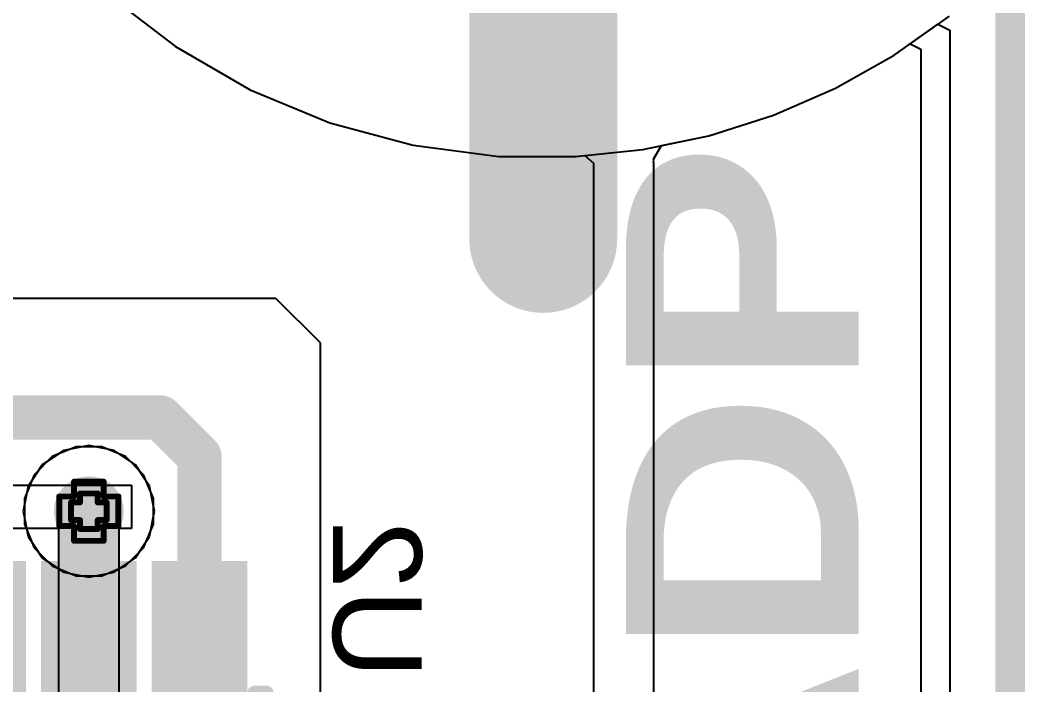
# Model space of a CAD drawing. Header units: inches. Extents: x 0 to 198, y 0 to 199.
# Drawn here: x 5.9645 to 6.3042, y 4.1663 to 4.3911 of the extents above; entities that cross this region are included whole.
import ezdxf

# ---------------------------------------------------------------- set-up
doc = ezdxf.new("R2010")
doc.units = ezdxf.units.IN
doc.header["$MEASUREMENT"] = 0
for name, color, linetype in [('Board Outline', 216, 'Continuous'), ('Bottom Layer', 5, 'Continuous'), ('Bottom Overlay', 54, 'Continuous'), ('Bottom Paste', 16, 'Continuous'), ('Bottom Solder', 6, 'Continuous'), ('Drill Drawing', 1, 'Continuous'), ('Layer 1', 16, 'Continuous'), ('Layer 2', 76, 'Continuous'), ('Multi-Layer', 9, 'Continuous'), ('Top Layer', 1, 'Continuous'), ('Top Overlay', 2, 'Continuous'), ('Via Holes', 16, 'Continuous')]:
    doc.layers.add(name, color=color, linetype=linetype)
doc.styles.add('Arial', font='', dxfattribs={"height": 0.2})
doc.styles.add('Arial Black_Bold', font='', dxfattribs={"height": 0.2})
doc.styles.get('Arial').set_extended_font_data('Arial')
doc.styles.get('Arial Black_Bold').set_extended_font_data('Arial Black', bold=True)

# ---------------------------------------------------------------- blocks, each defined once
blk = doc.blocks.new('SOT_23_6_B_53')
at = {"layer": 'Bottom Layer'}
for points in [[(-0.07559, 0.04961), (-0.02756, 0.04961), (-0.02756, 0.0252), (-0.07559, 0.0252)], [(0.02756, 0.04961), (0.07559, 0.04961), (0.07559, 0.0252), (0.02756, 0.0252)], [(-0.07559, 0.01221), (-0.02756, 0.01221), (-0.02756, -0.0122), (-0.07559, -0.0122)], [(0.02756, 0.01221), (0.07559, 0.01221), (0.07559, -0.0122), (0.02756, -0.0122)], [(-0.07559, -0.0252), (-0.02756, -0.0252), (-0.02756, -0.04961), (-0.07559, -0.04961)], [(0.02756, -0.0252), (0.07559, -0.0252), (0.07559, -0.04961), (0.02756, -0.04961)]]:
    blk.add_hatch(color=5, dxfattribs=at).paths.add_polyline_path(points)
at = {"layer": 'Bottom Paste'}
for points in [[(-0.07559, 0.04961), (-0.02756, 0.04961), (-0.02756, 0.0252), (-0.07559, 0.0252)], [(0.02756, 0.04961), (0.07559, 0.04961), (0.07559, 0.0252), (0.02756, 0.0252)], [(-0.07559, 0.01221), (-0.02756, 0.01221), (-0.02756, -0.0122), (-0.07559, -0.0122)], [(0.02756, 0.01221), (0.07559, 0.01221), (0.07559, -0.0122), (0.02756, -0.0122)], [(-0.07559, -0.0252), (-0.02756, -0.0252), (-0.02756, -0.04961), (-0.07559, -0.04961)], [(0.02756, -0.0252), (0.07559, -0.0252), (0.07559, -0.04961), (0.02756, -0.04961)]]:
    blk.add_hatch(color=16, dxfattribs=at).paths.add_polyline_path(points)
at = {"layer": 'Bottom Solder'}
for points in [[(-0.07959, 0.05361), (-0.02356, 0.05361), (-0.02356, 0.0212), (-0.07959, 0.0212)], [(0.02356, 0.05361), (0.07959, 0.05361), (0.07959, 0.0212), (0.02356, 0.0212)], [(-0.07959, 0.01621), (-0.02356, 0.01621), (-0.02356, -0.0162), (-0.07959, -0.0162)], [(0.02356, 0.01621), (0.07959, 0.01621), (0.07959, -0.0162), (0.02356, -0.0162)], [(-0.07959, -0.0212), (-0.02356, -0.0212), (-0.02356, -0.05361), (-0.07959, -0.05361)], [(0.02356, -0.0212), (0.07959, -0.0212), (0.07959, -0.05361), (0.02356, -0.05361)]]:
    blk.add_hatch(color=6, dxfattribs=at).paths.add_polyline_path(points)
at = {"layer": 'Bottom Overlay'}
for points in [[(0.034, 0.06, 0.005, 0.005, 0), (-0.035, 0.06, 0.005, 0.005, 0)], [(-0.035, 0.05606, 0.005, 0.005, 0), (-0.035, 0.06, 0.005, 0.005, 0)], [(0.034, 0.05606, 0.005, 0.005, 0), (0.034, 0.06, 0.005, 0.005, 0)], [(-0.081, -0.038, 0.005, 0.005, 0), (-0.086, -0.033, 0.005, 0.005, 0)], [(-0.086, -0.043, 0.005, 0.005, 0), (-0.086, -0.033, 0.005, 0.005, 0)], [(-0.086, -0.043, 0.005, 0.005, 0), (-0.081, -0.038, 0.005, 0.005, 0)], [(-0.035, -0.06, 0.005, 0.005, 0), (-0.035, -0.05606, 0.005, 0.005, 0)], [(0.034, -0.06, 0.005, 0.005, 0), (0.034, -0.05606, 0.005, 0.005, 0)], [(0.034, -0.06, 0.005, 0.005, 0), (-0.035, -0.06, 0.005, 0.005, 0)]]:
    blk.add_lwpolyline(points, format="xyseb", dxfattribs=at)
for points in [[(-0.03625, 0.06, 0.0025, 0.0025, 1), (-0.03375, 0.06, 0.0025, 0.0025, 1)], [(-0.03625, 0.06, 0.0025, 0.0025, 1), (-0.03375, 0.06, 0.0025, 0.0025, 1)], [(0.03275, 0.06, 0.0025, 0.0025, 1), (0.03525, 0.06, 0.0025, 0.0025, 1)], [(0.03275, 0.06, 0.0025, 0.0025, 1), (0.03525, 0.06, 0.0025, 0.0025, 1)], [(-0.03625, 0.05606, 0.0025, 0.0025, 1), (-0.03375, 0.05606, 0.0025, 0.0025, 1)], [(0.03275, 0.05606, 0.0025, 0.0025, 1), (0.03525, 0.05606, 0.0025, 0.0025, 1)], [(-0.08725, -0.033, 0.0025, 0.0025, 1), (-0.08475, -0.033, 0.0025, 0.0025, 1)], [(-0.08725, -0.033, 0.0025, 0.0025, 1), (-0.08475, -0.033, 0.0025, 0.0025, 1)], [(-0.08225, -0.038, 0.0025, 0.0025, 1), (-0.07975, -0.038, 0.0025, 0.0025, 1)], [(-0.08225, -0.038, 0.0025, 0.0025, 1), (-0.07975, -0.038, 0.0025, 0.0025, 1)], [(-0.08725, -0.043, 0.0025, 0.0025, 1), (-0.08475, -0.043, 0.0025, 0.0025, 1)], [(-0.08725, -0.043, 0.0025, 0.0025, 1), (-0.08475, -0.043, 0.0025, 0.0025, 1)], [(-0.03625, -0.05606, 0.0025, 0.0025, 1), (-0.03375, -0.05606, 0.0025, 0.0025, 1)], [(0.03275, -0.05606, 0.0025, 0.0025, 1), (0.03525, -0.05606, 0.0025, 0.0025, 1)], [(-0.03625, -0.06, 0.0025, 0.0025, 1), (-0.03375, -0.06, 0.0025, 0.0025, 1)], [(-0.03625, -0.06, 0.0025, 0.0025, 1), (-0.03375, -0.06, 0.0025, 0.0025, 1)], [(0.03275, -0.06, 0.0025, 0.0025, 1), (0.03525, -0.06, 0.0025, 0.0025, 1)], [(0.03275, -0.06, 0.0025, 0.0025, 1), (0.03525, -0.06, 0.0025, 0.0025, 1)]]:
    blk.add_lwpolyline(points, format="xyseb", close=True, dxfattribs=at)

msp = doc.modelspace()

# ---------------------------------------------------------------- hatches: boundary and pattern name
at = {"layer": 'Bottom Layer'}
h = msp.add_hatch(color=5, dxfattribs=at)
edge = h.paths.add_edge_path()
edge.add_arc((5.98773, 4.225), 0.01181, 0, 360)
at = {"layer": 'Layer 1'}
h = msp.add_hatch(color=16, dxfattribs=at)
edge = h.paths.add_edge_path()
edge.add_arc((5.98773, 4.225), 0.01181, 0, 360)
at = {"layer": 'Layer 2'}
h = msp.add_hatch(color=76, dxfattribs=at)
edge = h.paths.add_edge_path()
edge.add_arc((5.98773, 4.225), 0.01181, 0, 360)
at = {"layer": 'Top Layer'}
h = msp.add_hatch(color=1, dxfattribs=at)
edge = h.paths.add_edge_path()
edge.add_arc((5.98773, 4.225), 0.01181, 0, 360)
at = {"layer": 'Via Holes'}
h = msp.add_hatch(color=7, dxfattribs=at)
edge = h.paths.add_edge_path()
edge.add_arc((5.98773, 4.225), 0.00591, 0, 360)

# ---------------------------------------------------------------- linework, layer by layer
at = {"layer": 'Board Outline'}
msp.add_lwpolyline([(6.29921, 0, 0.01, 0.01, 0), (6.29921, 4.72441, 0.01, 0.01, 0)], format="xyseb", dxfattribs=at)
at = {"layer": 'Bottom Layer'}
for p, q in [((5.99383, 4.39988), (6.01697, 4.38212)), ((6.26005, 4.37927), (6.26543, 4.38308)), ((6.26543, 4.38308), (6.26898, 4.38124)), ((6.01697, 4.38212), (6.04224, 4.36754)), ((6.24014, 4.36806), (6.26005, 4.37927)), ((6.26898, 4.38124), (6.26898, 3.97294)), ((6.04224, 4.36754), (6.06919, 4.35637)), ((6.21918, 4.35894), (6.24014, 4.36806)), ((6.1974, 4.35201), (6.21918, 4.35894)), ((6.06919, 4.35637), (6.09736, 4.34882)), ((6.17503, 4.34736), (6.1974, 4.35201)), ((6.09736, 4.34882), (6.12629, 4.34502)), ((6.1523, 4.34502), (6.17503, 4.34736)), ((6.12629, 4.34502), (6.14087, 4.34502)), ((6.14087, 4.34502), (6.1523, 4.34502)), ((6.051, 4.297), (5.773, 4.297)), ((6.06607, 4.28193), (6.051, 4.297)), ((6.06607, 3.97294), (6.06607, 4.28193)), ((5.83067, 4.2338), (6.00219, 4.2338)), ((6.00219, 4.2338), (6.00219, 4.21912)), ((5.97753, 4.21912), (5.92312, 4.21912)), ((5.97753, 4.14682), (5.97753, 4.21912)), ((6.00219, 4.21912), (5.99792, 4.21912)), ((5.99792, 4.21912), (5.99792, 4.14109))]:
    msp.add_line(p, q, dxfattribs=at)
for points in [[(5.8205, 4.25674, 0.015, 0.015, 0), (6.01191, 4.25674, 0.015, 0.015, 0)], [(6.01191, 4.25674, 0.015, 0.015, 0), (6.02513, 4.24352, 0.015, 0.015, 0)], [(6.02513, 4.1801, 0.015, 0.015, 0), (6.02513, 4.24352, 0.015, 0.015, 0)], [(5.98773, 4.1801, 0.02, 0.02, 0), (5.98773, 4.225, 0.02, 0.02, 0)]]:
    msp.add_lwpolyline(points, format="xyseb", dxfattribs=at)
for points in [[(6.00816, 4.25674, 0.0075, 0.0075, 1), (6.01566, 4.25674, 0.0075, 0.0075, 1)], [(6.00816, 4.25674, 0.0075, 0.0075, 1), (6.01566, 4.25674, 0.0075, 0.0075, 1)], [(6.02138, 4.24352, 0.0075, 0.0075, 1), (6.02888, 4.24352, 0.0075, 0.0075, 1)], [(6.02138, 4.24352, 0.0075, 0.0075, 1), (6.02888, 4.24352, 0.0075, 0.0075, 1)], [(5.98273, 4.225, 0.01, 0.01, 1), (5.99273, 4.225, 0.01, 0.01, 1)], [(5.98273, 4.1801, 0.01, 0.01, 1), (5.99273, 4.1801, 0.01, 0.01, 1)], [(6.02138, 4.1801, 0.0075, 0.0075, 1), (6.02888, 4.1801, 0.0075, 0.0075, 1)]]:
    msp.add_lwpolyline(points, format="xyseb", close=True, dxfattribs=at)
at = {"layer": 'Drill Drawing'}
for points in [[(5.98273, 4.23, 0.002, 0.002, 0), (5.98273, 4.235, 0.002, 0.002, 0)], [(5.98273, 4.235, 0.002, 0.002, 0), (5.99273, 4.235, 0.002, 0.002, 0)], [(5.99273, 4.23, 0.002, 0.002, 0), (5.99273, 4.235, 0.002, 0.002, 0)], [(5.97773, 4.22, 0.002, 0.002, 0), (5.97773, 4.23, 0.002, 0.002, 0)], [(5.97773, 4.23, 0.002, 0.002, 0), (5.98273, 4.23, 0.002, 0.002, 0)], [(5.98473, 4.228, 0.002, 0.002, 0), (5.98473, 4.231, 0.002, 0.002, 0)], [(5.98473, 4.231, 0.002, 0.002, 0), (5.99073, 4.231, 0.002, 0.002, 0)], [(5.99073, 4.228, 0.002, 0.002, 0), (5.99073, 4.231, 0.002, 0.002, 0)], [(5.99273, 4.23, 0.002, 0.002, 0), (5.99773, 4.23, 0.002, 0.002, 0)], [(5.99773, 4.22, 0.002, 0.002, 0), (5.99773, 4.23, 0.002, 0.002, 0)], [(5.98173, 4.222, 0.002, 0.002, 0), (5.98173, 4.228, 0.002, 0.002, 0)], [(5.98173, 4.228, 0.002, 0.002, 0), (5.98473, 4.228, 0.002, 0.002, 0)], [(5.99073, 4.228, 0.002, 0.002, 0), (5.99373, 4.228, 0.002, 0.002, 0)], [(5.99373, 4.222, 0.002, 0.002, 0), (5.99373, 4.228, 0.002, 0.002, 0)], [(5.98173, 4.222, 0.002, 0.002, 0), (5.98473, 4.222, 0.002, 0.002, 0)], [(5.98473, 4.219, 0.002, 0.002, 0), (5.98473, 4.222, 0.002, 0.002, 0)], [(5.99073, 4.222, 0.002, 0.002, 0), (5.99373, 4.222, 0.002, 0.002, 0)], [(5.99073, 4.219, 0.002, 0.002, 0), (5.99073, 4.222, 0.002, 0.002, 0)], [(5.97773, 4.22, 0.002, 0.002, 0), (5.98273, 4.22, 0.002, 0.002, 0)], [(5.98273, 4.215, 0.002, 0.002, 0), (5.98273, 4.22, 0.002, 0.002, 0)], [(5.98473, 4.219, 0.002, 0.002, 0), (5.99073, 4.219, 0.002, 0.002, 0)], [(5.99273, 4.22, 0.002, 0.002, 0), (5.99773, 4.22, 0.002, 0.002, 0)], [(5.99273, 4.215, 0.002, 0.002, 0), (5.99273, 4.22, 0.002, 0.002, 0)], [(5.98273, 4.215, 0.002, 0.002, 0), (5.99273, 4.215, 0.002, 0.002, 0)]]:
    msp.add_lwpolyline(points, format="xyseb", dxfattribs=at)
for points in [[(5.98223, 4.235, 0.001, 0.001, 1), (5.98323, 4.235, 0.001, 0.001, 1)], [(5.98223, 4.235, 0.001, 0.001, 1), (5.98323, 4.235, 0.001, 0.001, 1)], [(5.99223, 4.235, 0.001, 0.001, 1), (5.99323, 4.235, 0.001, 0.001, 1)], [(5.99223, 4.235, 0.001, 0.001, 1), (5.99323, 4.235, 0.001, 0.001, 1)], [(5.97723, 4.23, 0.001, 0.001, 1), (5.97823, 4.23, 0.001, 0.001, 1)], [(5.97723, 4.23, 0.001, 0.001, 1), (5.97823, 4.23, 0.001, 0.001, 1)], [(5.98223, 4.23, 0.001, 0.001, 1), (5.98323, 4.23, 0.001, 0.001, 1)], [(5.98223, 4.23, 0.001, 0.001, 1), (5.98323, 4.23, 0.001, 0.001, 1)], [(5.98423, 4.231, 0.001, 0.001, 1), (5.98523, 4.231, 0.001, 0.001, 1)], [(5.98423, 4.231, 0.001, 0.001, 1), (5.98523, 4.231, 0.001, 0.001, 1)], [(5.99023, 4.231, 0.001, 0.001, 1), (5.99123, 4.231, 0.001, 0.001, 1)], [(5.99023, 4.231, 0.001, 0.001, 1), (5.99123, 4.231, 0.001, 0.001, 1)], [(5.99223, 4.23, 0.001, 0.001, 1), (5.99323, 4.23, 0.001, 0.001, 1)], [(5.99223, 4.23, 0.001, 0.001, 1), (5.99323, 4.23, 0.001, 0.001, 1)], [(5.99723, 4.23, 0.001, 0.001, 1), (5.99823, 4.23, 0.001, 0.001, 1)], [(5.99723, 4.23, 0.001, 0.001, 1), (5.99823, 4.23, 0.001, 0.001, 1)], [(5.98123, 4.228, 0.001, 0.001, 1), (5.98223, 4.228, 0.001, 0.001, 1)], [(5.98123, 4.228, 0.001, 0.001, 1), (5.98223, 4.228, 0.001, 0.001, 1)], [(5.98423, 4.228, 0.001, 0.001, 1), (5.98523, 4.228, 0.001, 0.001, 1)], [(5.98423, 4.228, 0.001, 0.001, 1), (5.98523, 4.228, 0.001, 0.001, 1)], [(5.99023, 4.228, 0.001, 0.001, 1), (5.99123, 4.228, 0.001, 0.001, 1)], [(5.99023, 4.228, 0.001, 0.001, 1), (5.99123, 4.228, 0.001, 0.001, 1)], [(5.99323, 4.228, 0.001, 0.001, 1), (5.99423, 4.228, 0.001, 0.001, 1)], [(5.99323, 4.228, 0.001, 0.001, 1), (5.99423, 4.228, 0.001, 0.001, 1)], [(5.98123, 4.222, 0.001, 0.001, 1), (5.98223, 4.222, 0.001, 0.001, 1)], [(5.98123, 4.222, 0.001, 0.001, 1), (5.98223, 4.222, 0.001, 0.001, 1)], [(5.98423, 4.222, 0.001, 0.001, 1), (5.98523, 4.222, 0.001, 0.001, 1)], [(5.98423, 4.222, 0.001, 0.001, 1), (5.98523, 4.222, 0.001, 0.001, 1)], [(5.99023, 4.222, 0.001, 0.001, 1), (5.99123, 4.222, 0.001, 0.001, 1)], [(5.99023, 4.222, 0.001, 0.001, 1), (5.99123, 4.222, 0.001, 0.001, 1)], [(5.99323, 4.222, 0.001, 0.001, 1), (5.99423, 4.222, 0.001, 0.001, 1)], [(5.99323, 4.222, 0.001, 0.001, 1), (5.99423, 4.222, 0.001, 0.001, 1)], [(5.97723, 4.22, 0.001, 0.001, 1), (5.97823, 4.22, 0.001, 0.001, 1)], [(5.97723, 4.22, 0.001, 0.001, 1), (5.97823, 4.22, 0.001, 0.001, 1)], [(5.98223, 4.22, 0.001, 0.001, 1), (5.98323, 4.22, 0.001, 0.001, 1)], [(5.98223, 4.22, 0.001, 0.001, 1), (5.98323, 4.22, 0.001, 0.001, 1)], [(5.98423, 4.219, 0.001, 0.001, 1), (5.98523, 4.219, 0.001, 0.001, 1)], [(5.98423, 4.219, 0.001, 0.001, 1), (5.98523, 4.219, 0.001, 0.001, 1)], [(5.99023, 4.219, 0.001, 0.001, 1), (5.99123, 4.219, 0.001, 0.001, 1)], [(5.99023, 4.219, 0.001, 0.001, 1), (5.99123, 4.219, 0.001, 0.001, 1)], [(5.99223, 4.22, 0.001, 0.001, 1), (5.99323, 4.22, 0.001, 0.001, 1)], [(5.99223, 4.22, 0.001, 0.001, 1), (5.99323, 4.22, 0.001, 0.001, 1)], [(5.99723, 4.22, 0.001, 0.001, 1), (5.99823, 4.22, 0.001, 0.001, 1)], [(5.99723, 4.22, 0.001, 0.001, 1), (5.99823, 4.22, 0.001, 0.001, 1)], [(5.98223, 4.215, 0.001, 0.001, 1), (5.98323, 4.215, 0.001, 0.001, 1)], [(5.98223, 4.215, 0.001, 0.001, 1), (5.98323, 4.215, 0.001, 0.001, 1)], [(5.99223, 4.215, 0.001, 0.001, 1), (5.99323, 4.215, 0.001, 0.001, 1)], [(5.99223, 4.215, 0.001, 0.001, 1), (5.99323, 4.215, 0.001, 0.001, 1)]]:
    msp.add_lwpolyline(points, format="xyseb", close=True, dxfattribs=at)
at = {"layer": 'Layer 1'}
for p, q in [((5.99383, 4.39988), (6.01697, 4.38212)), ((6.26005, 4.37927), (6.27482, 4.38972)), ((6.27482, 4.38972), (6.27882, 4.38765)), ((6.27882, 4.38765), (6.27882, 1.60125)), ((6.01697, 4.38212), (6.04224, 4.36754)), ((6.24014, 4.36806), (6.26005, 4.37927)), ((6.04224, 4.36754), (6.06919, 4.35637)), ((6.21918, 4.35894), (6.24014, 4.36806)), ((6.1974, 4.35201), (6.21918, 4.35894)), ((6.06919, 4.35637), (6.09736, 4.34882)), ((6.17503, 4.34736), (6.1974, 4.35201)), ((6.09736, 4.34882), (6.12629, 4.34502)), ((6.1523, 4.34502), (6.17503, 4.34736)), ((6.12629, 4.34502), (6.14087, 4.34502)), ((6.14087, 4.34502), (6.1523, 4.34502))]:
    msp.add_line(p, q, dxfattribs=at)
msp.add_lwpolyline([(6.14136, 4.31708, 0.05, 0.05, 0), (6.14136, 4.47656, 0.05, 0.05, 0)], format="xyseb", dxfattribs=at)
msp.add_lwpolyline([(6.12886, 4.31708, 0.025, 0.025, 1), (6.15386, 4.31708, 0.025, 0.025, 1)], format="xyseb", close=True, dxfattribs=at)
at = {"layer": 'Layer 2'}
for p, q in [((5.99383, 4.39988), (6.01697, 4.38212)), ((6.26005, 4.37927), (6.27482, 4.38972)), ((6.27482, 4.38972), (6.27882, 4.38765)), ((6.27882, 4.38765), (6.27882, 0.3376)), ((6.01697, 4.38212), (6.04224, 4.36754)), ((6.24014, 4.36806), (6.26005, 4.37927)), ((6.04224, 4.36754), (6.06919, 4.35637)), ((6.21918, 4.35894), (6.24014, 4.36806)), ((6.1974, 4.35201), (6.21918, 4.35894)), ((6.06919, 4.35637), (6.09736, 4.34882)), ((6.17503, 4.34736), (6.1974, 4.35201)), ((6.09736, 4.34882), (6.12629, 4.34502)), ((6.1523, 4.34502), (6.17503, 4.34736)), ((6.12629, 4.34502), (6.14087, 4.34502)), ((6.14087, 4.34502), (6.1523, 4.34502)), ((5.98773, 4.24724), (5.97922, 4.24555)), ((5.99624, 4.24555), (5.98773, 4.24724)), ((5.97922, 4.24555), (5.972, 4.24072)), ((6.00345, 4.24072), (5.99624, 4.24555)), ((5.972, 4.24072), (5.96718, 4.23351)), ((6.00827, 4.23351), (6.00345, 4.24072)), ((5.96718, 4.23351), (5.96549, 4.225)), ((6.00997, 4.225), (6.00827, 4.23351)), ((5.96549, 4.225), (5.96718, 4.21649)), ((6.00827, 4.21649), (6.00997, 4.225)), ((5.96718, 4.21649), (5.972, 4.20928)), ((6.00345, 4.20928), (6.00827, 4.21649)), ((5.972, 4.20928), (5.97922, 4.20445)), ((5.99624, 4.20445), (6.00345, 4.20928)), ((5.97922, 4.20445), (5.98773, 4.20276)), ((5.98773, 4.20276), (5.99624, 4.20445))]:
    msp.add_line(p, q, dxfattribs=at)
at = {"layer": 'Multi-Layer'}
for p, q in [((5.99383, 4.39988), (6.01697, 4.38212)), ((6.26005, 4.37927), (6.27871, 4.39247)), ((6.01697, 4.38212), (6.04224, 4.36754)), ((6.24014, 4.36806), (6.26005, 4.37927)), ((6.04224, 4.36754), (6.06919, 4.35637)), ((6.21918, 4.35894), (6.24014, 4.36806)), ((6.1974, 4.35201), (6.21918, 4.35894)), ((6.06919, 4.35637), (6.09736, 4.34882)), ((6.17503, 4.34736), (6.1974, 4.35201)), ((6.09736, 4.34882), (6.12629, 4.34502)), ((6.1523, 4.34502), (6.17503, 4.34736)), ((6.12629, 4.34502), (6.14087, 4.34502)), ((6.14087, 4.34502), (6.1523, 4.34502))]:
    msp.add_line(p, q, dxfattribs=at)
at = {"layer": 'Top Layer'}
for p, q in [((5.99383, 4.39988), (6.01697, 4.38212)), ((6.26005, 4.37927), (6.27482, 4.38972)), ((6.27482, 4.38972), (6.27882, 4.38765)), ((6.27882, 4.38765), (6.27882, 1.60125)), ((6.01697, 4.38212), (6.04224, 4.36754)), ((6.24014, 4.36806), (6.26005, 4.37927)), ((6.04224, 4.36754), (6.06919, 4.35637)), ((6.21918, 4.35894), (6.24014, 4.36806)), ((6.1974, 4.35201), (6.21918, 4.35894)), ((6.06919, 4.35637), (6.09736, 4.34882)), ((6.18131, 4.34866), (6.1974, 4.35201)), ((6.09736, 4.34882), (6.12629, 4.34502)), ((6.17866, 4.34403), (6.18131, 4.34866)), ((6.1523, 4.34502), (6.15541, 4.34534)), ((6.15541, 4.34534), (6.15838, 4.34266)), ((6.12629, 4.34502), (6.14087, 4.34502)), ((6.14087, 4.34502), (6.1523, 4.34502)), ((6.15838, 4.34266), (6.15838, 3.99829)), ((6.17875, 4.3437), (6.17866, 4.34403)), ((6.17867, 4.34318), (6.17875, 4.3437)), ((6.17877, 4.34266), (6.17867, 4.34318)), ((6.17877, 4.01037), (6.17877, 4.34266)), ((5.98339, 4.24681), (5.97537, 4.24349)), ((5.99207, 4.24681), (5.98339, 4.24681)), ((6.00008, 4.24349), (5.99207, 4.24681)), ((5.97537, 4.24349), (5.96924, 4.23735)), ((6.00622, 4.23735), (6.00008, 4.24349)), ((5.96924, 4.23735), (5.96592, 4.22934)), ((6.00954, 4.22934), (6.00622, 4.23735)), ((5.96592, 4.22934), (5.96592, 4.22066)), ((6.00954, 4.22066), (6.00954, 4.22934)), ((5.96592, 4.22066), (5.96924, 4.21265)), ((6.00622, 4.21265), (6.00954, 4.22066)), ((5.96924, 4.21265), (5.97537, 4.20651)), ((6.00008, 4.20651), (6.00622, 4.21265)), ((5.97537, 4.20651), (5.98339, 4.20319)), ((5.99207, 4.20319), (6.00008, 4.20651)), ((5.98339, 4.20319), (5.99207, 4.20319))]:
    msp.add_line(p, q, dxfattribs=at)

# ---------------------------------------------------------------- block references
at = {"rotation": 270}
msp.add_blockref('SOT_23_6_B_53', (5.98773, 4.12853), dxfattribs=at)

# ---------------------------------------------------------------- texts
at = {"layer": 'Bottom Overlay', "style": 'Arial', "text_generation_flag": 2}
msp.add_text('U2', height=0.03, rotation=270, dxfattribs=at).set_placement((6.07026, 4.16844))
at = {"layer": 'Top Overlay', "style": 'Arial Black_Bold'}
msp.add_text('24V-ADP', height=0.07874, rotation=90, dxfattribs=at).set_placement((6.24803, 3.81819))

doc.saveas('drawing.dxf')
